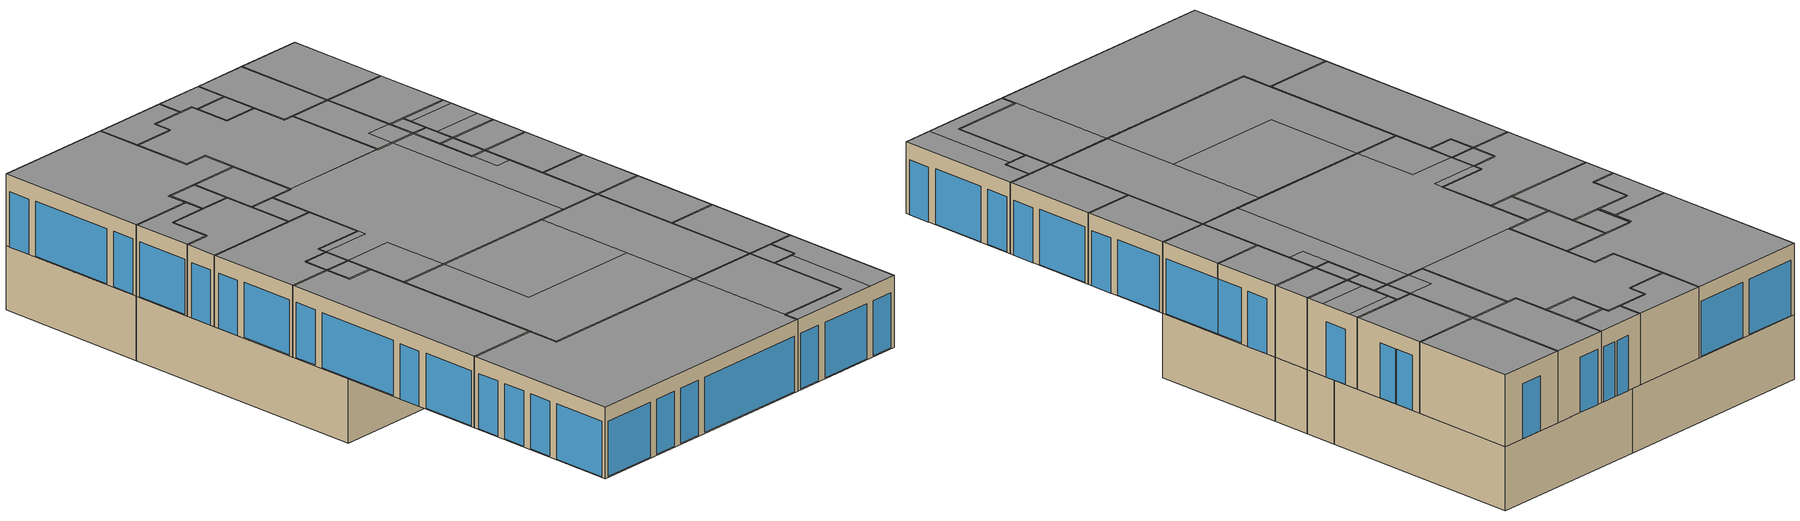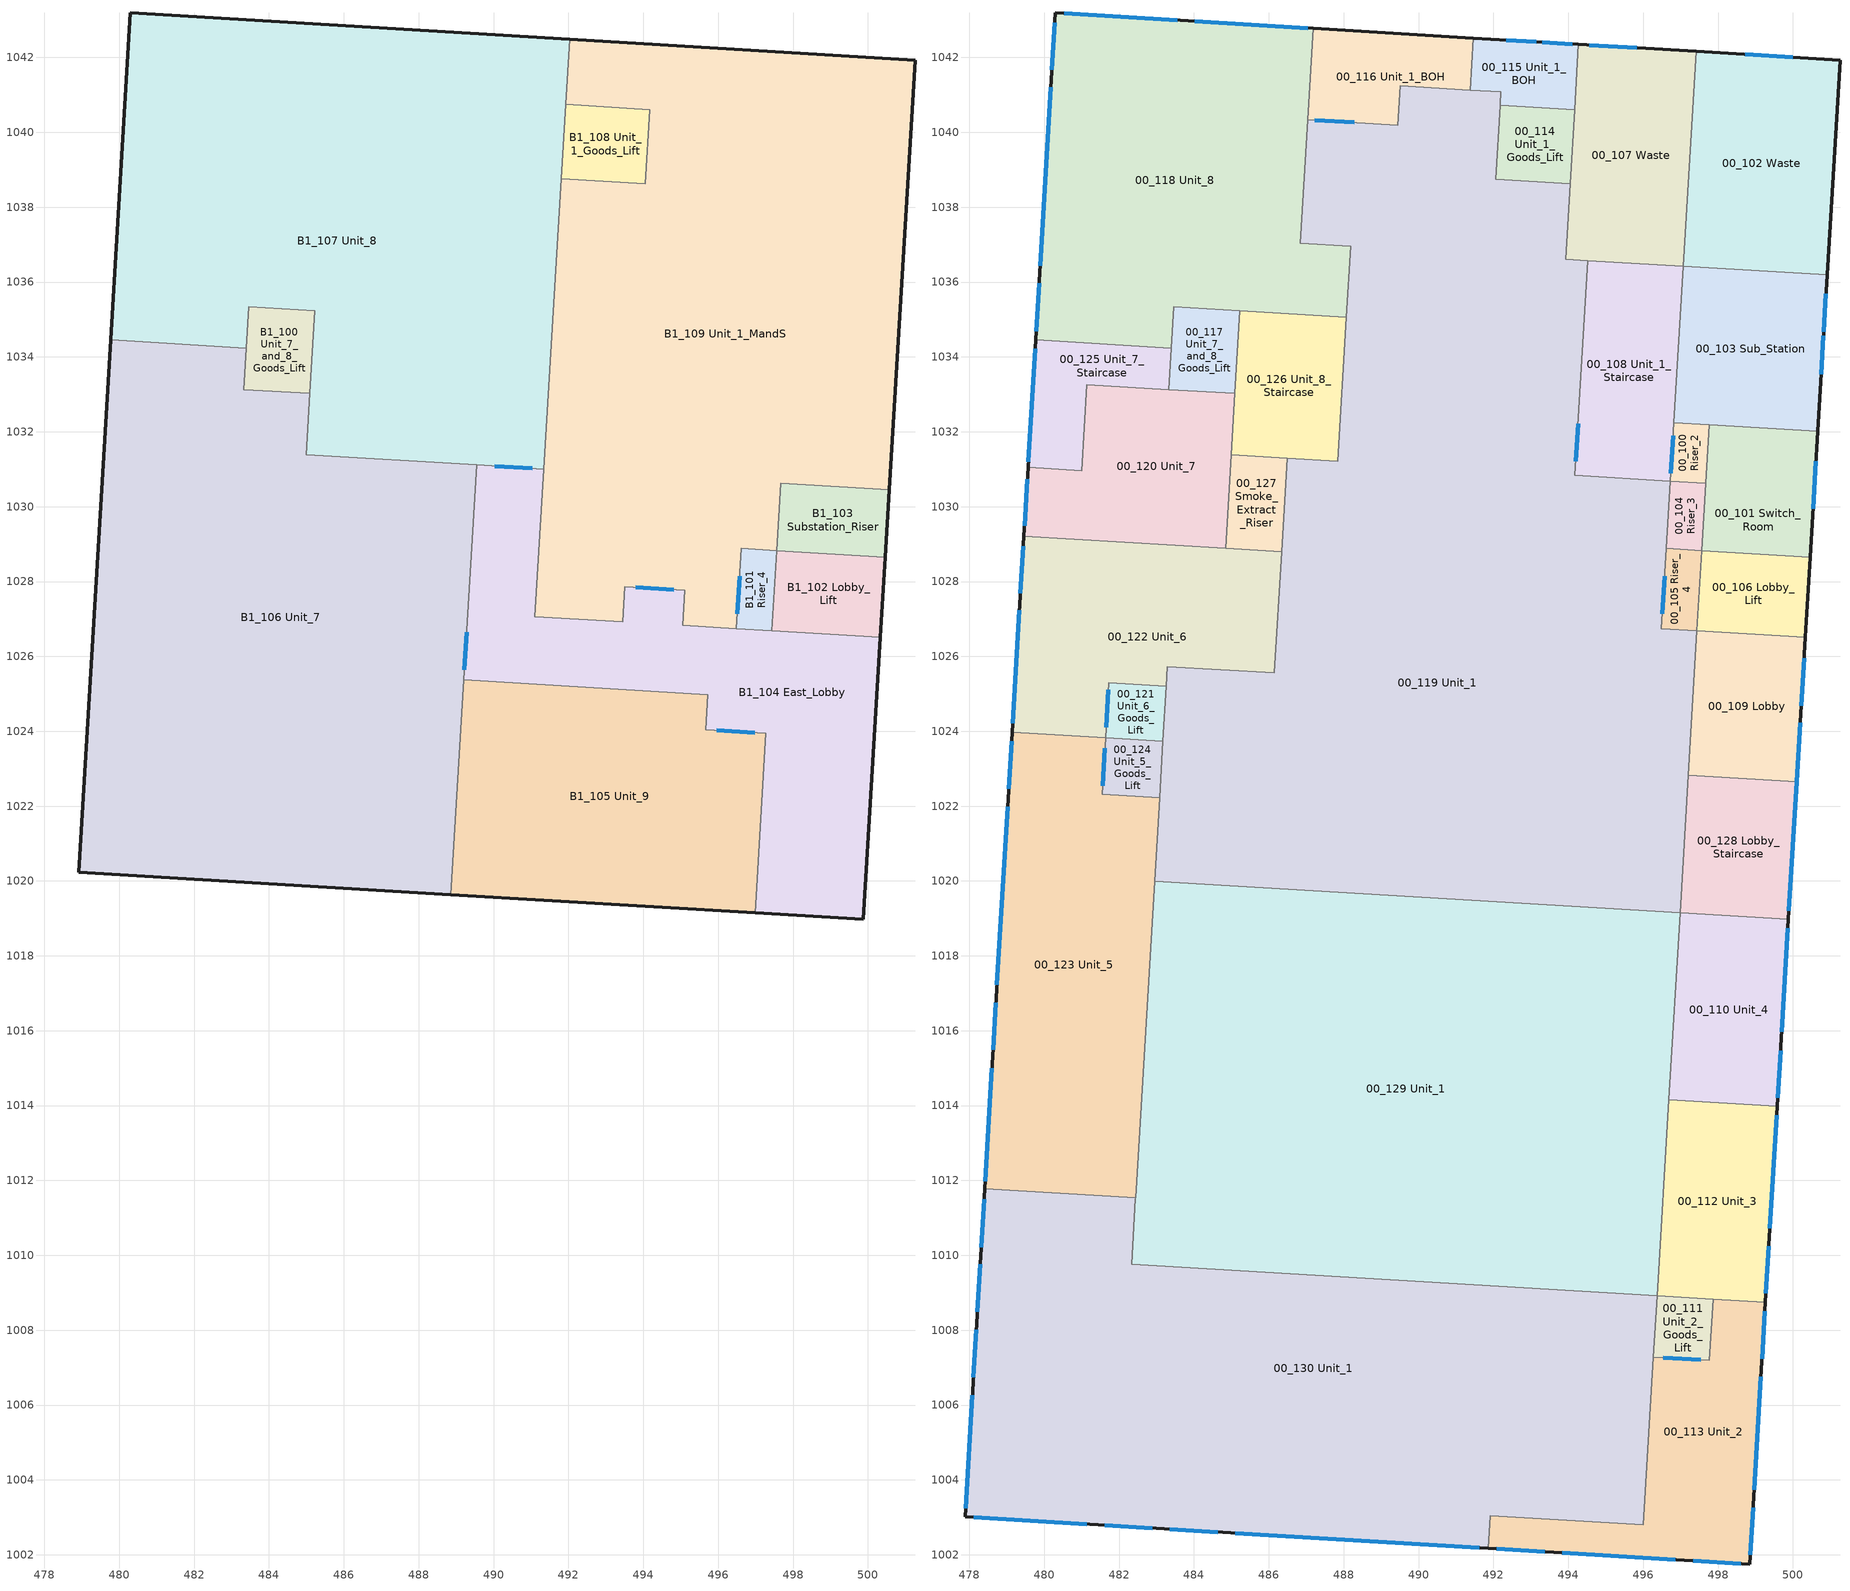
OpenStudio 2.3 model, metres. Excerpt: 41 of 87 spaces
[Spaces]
B1_109 Unit_1_MandS
 floor ground: 491.11,1027.06 491.81,1038.76 494.05,1038.63 494.17,1040.61 491.93,1040.74 492.03,1042.48 501.26,1041.93 500.57,1030.45 497.67,1030.62 497.57,1028.83 496.62,1028.88 496.49,1026.74 495.05,1026.83 495.11,1027.77 493.5,1027.86 493.44,1026.92 z15.75
 wall outside: 500.57,1030.45 501.26,1041.93 492.03,1042.48 z15.75:19.25
 wall to B1_101 Riser_4: 496.49,1026.74 496.62,1028.88 497.57,1028.83 z15.75:19.25
 wall to B1_103 Substation_Riser: 497.57,1028.83 497.67,1030.62 500.57,1030.45 z15.75:19.25
 wall to B1_104 East_Lobby: 491.34,1031.01 491.11,1027.06 493.44,1026.92 493.5,1027.86 495.11,1027.77 495.05,1026.83 496.49,1026.74 z15.75:19.25
 wall to B1_107 Unit_8: 492.03,1042.48 491.93,1040.74 / 491.81,1038.76 491.34,1031.01 z15.75:19.25
 wall to B1_108 Unit_1_Goods_Lift: 491.93,1040.74 494.17,1040.61 494.05,1038.63 491.81,1038.76 z15.75:19.25
 window inside: 496.51,1027.13 496.57,1028.14 / 493.8,1027.85 494.81,1027.79 z15.75:17.86
B1_103 Substation_Riser
 floor ground: 497.57,1028.83 497.67,1030.62 500.57,1030.45 500.46,1028.65 z15.75
 wall outside: 500.46,1028.65 500.57,1030.45 z15.75:19.25
 wall to B1_102 Lobby_Lift: 497.57,1028.83 500.46,1028.65 z15.75:19.25
B1_101 Riser_4
 floor ground: 496.49,1026.74 496.62,1028.88 497.57,1028.83 497.44,1026.68 z15.75
 wall to B1_102 Lobby_Lift: 497.44,1026.68 497.57,1028.83 z15.75:19.25
 wall to B1_104 East_Lobby: 496.49,1026.74 497.44,1026.68 z15.75:19.25
B1_102 Lobby_Lift
 floor ground: 497.44,1026.68 497.57,1028.83 500.46,1028.65 500.33,1026.51 z15.75
 wall outside: 500.33,1026.51 500.46,1028.65 z15.75:19.25
 wall to B1_104 East_Lobby: 497.44,1026.68 500.33,1026.51 z15.75:19.25
B1_104 East_Lobby
 floor ground: 489.2,1025.37 489.55,1031.11 491.34,1031.01 491.11,1027.06 493.44,1026.92 493.5,1027.86 495.11,1027.77 495.05,1026.83 500.33,1026.51 499.88,1018.97 496.98,1019.14 497.27,1023.94 495.67,1024.04 495.72,1024.98 z15.75
 wall outside: 496.98,1019.14 499.88,1018.97 500.33,1026.51 z15.75:19.25
 wall to B1_105 Unit_9: 489.2,1025.37 495.72,1024.98 495.67,1024.04 497.27,1023.94 496.98,1019.14 z15.75:19.25
 wall to B1_106 Unit_7: 489.55,1031.11 489.2,1025.37 z15.75:19.25
 wall to B1_107 Unit_8: 491.34,1031.01 489.55,1031.11 z15.75:19.25
 window inside: 495.97,1024.02 496.97,1023.96 / 489.28,1026.65 489.22,1025.64 / 491.04,1031.02 490.03,1031.08 z15.75:17.86
B1_108 Unit_1_Goods_Lift
 floor ground: 491.81,1038.76 491.93,1040.74 494.17,1040.61 494.05,1038.63 z15.75
 wall to B1_107 Unit_8: 491.93,1040.74 491.81,1038.76 z15.75:19.25
B1_107 Unit_8
 floor ground: 479.77,1034.45 480.3,1043.19 492.03,1042.48 491.34,1031.01 485,1031.39 485.23,1035.23 483.46,1035.34 483.39,1034.24 z15.75
 wall outside: 492.03,1042.48 480.3,1043.19 479.77,1034.45 z15.75:19.25
 wall to B1_100 Unit_7_and_8_Goods_Lift: 483.39,1034.24 483.46,1035.34 485.23,1035.23 485.1,1033.02 z15.75:19.25
 wall to B1_106 Unit_7: 485.1,1033.02 485,1031.39 489.55,1031.11 / 479.77,1034.45 483.39,1034.24 z15.75:19.25
B1_100 Unit_7_and_8_Goods_Lift
 floor ground: 483.32,1033.13 483.46,1035.34 485.23,1035.23 485.1,1033.02 z15.75
 wall to B1_106 Unit_7: 483.39,1034.24 483.32,1033.13 485.1,1033.02 z15.75:19.25
B1_105 Unit_9
 floor ground: 488.86,1019.63 489.2,1025.37 495.72,1024.98 495.67,1024.04 497.27,1023.94 496.98,1019.14 z15.75
 wall outside: 488.86,1019.63 496.98,1019.14 z15.75:19.25
 wall to B1_106 Unit_7: 489.2,1025.37 488.86,1019.63 z15.75:19.25
B1_106 Unit_7
 floor ground: 478.92,1020.23 479.77,1034.45 483.39,1034.24 483.32,1033.13 485.1,1033.02 485,1031.39 489.55,1031.11 488.86,1019.63 z15.75
 wall outside: 479.77,1034.45 478.92,1020.23 488.86,1019.63 z15.75:19.25
00_100 Riser_2
 floor to 01_105 Riser_1: 496.73,1030.68 496.82,1032.24 497.77,1032.19 497.67,1030.62 z23.15
 floor to B1_109 Unit_1_MandS: 496.73,1030.68 496.82,1032.24 497.77,1032.19 497.67,1030.62 z19.25
 wall to 00_101 Switch_Room: 497.67,1030.62 497.77,1032.19 z19.25:23.15
 wall to 00_103 Sub_Station: 497.77,1032.19 496.82,1032.24 z19.25:23.15
 wall to 00_104 Riser_3: 496.73,1030.68 497.67,1030.62 z19.25:23.15
 wall to 00_108 Unit_1_Staircase: 496.82,1032.24 496.73,1030.68 z19.25:23.15
 window inside: 496.8,1031.89 496.74,1030.89 z19.25:21.36
00_101 Switch_Room
 floor to 01_110 Void: 497.63,1029.88 497.73,1031.62 500.63,1031.45 500.52,1029.7 z23.15
 floor to 01_111 Void: 497.57,1028.83 497.63,1029.88 500.52,1029.7 500.46,1028.65 z23.15
 floor to 01_118 Unit_8: 497.73,1031.62 497.77,1032.19 500.66,1032.01 500.63,1031.45 z23.15
 floor to B1_103 Substation_Riser: 497.57,1028.83 497.67,1030.62 500.57,1030.45 500.46,1028.65 z19.25
 floor to B1_109 Unit_1_MandS: 497.67,1030.62 497.77,1032.19 500.66,1032.01 500.57,1030.45 z19.25
 wall outside: 500.46,1028.65 500.66,1032.01 z19.25:23.15
 wall to 00_103 Sub_Station: 500.66,1032.01 497.77,1032.19 z19.25:23.15
 wall to 00_104 Riser_3: 497.67,1030.62 497.57,1028.83 z19.25:23.15
 wall to 00_106 Lobby_Lift: 497.57,1028.83 500.46,1028.65 z19.25:23.15
 window: 500.54,1029.95 500.61,1031.21 z19.25:22.25
00_103 Sub_Station
 floor to 01_118 Unit_8: 496.82,1032.24 497.07,1036.42 500.91,1036.19 500.66,1032.01 z23.15
 floor to B1_109 Unit_1_MandS: 496.82,1032.24 497.07,1036.42 500.91,1036.19 500.66,1032.01 z19.25
 wall outside: 500.66,1032.01 500.91,1036.19 z19.25:23.15
 wall to 00_102 Waste: 500.91,1036.19 497.07,1036.42 z19.25:23.15
 wall to 00_108 Unit_1_Staircase: 497.07,1036.42 496.82,1032.24 z19.25:23.15
 window: 500.82,1034.67 500.88,1035.69 / 500.75,1033.54 500.82,1034.57 z19.25:22.25
00_104 Riser_3
 floor to 01_101 Riser_2: 496.62,1028.88 496.73,1030.68 497.67,1030.62 497.57,1028.83 z23.15
 floor to B1_109 Unit_1_MandS: 496.62,1028.88 496.73,1030.68 497.67,1030.62 497.57,1028.83 z19.25
 wall to 00_105 Riser_4: 496.62,1028.88 497.57,1028.83 z19.25:23.15
 wall to 00_119 Unit_1: 496.73,1030.68 496.62,1028.88 z19.25:23.15
00_108 Unit_1_Staircase
 floor to 01_106 Shared_Lobby_Entrance: 495.2,1030.77 495.29,1032.34 496.82,1032.24 496.73,1030.68 z23.15
 floor to 01_118 Unit_8: 494.18,1030.83 494.52,1036.57 497.07,1036.42 496.82,1032.24 495.29,1032.34 495.2,1030.77 z23.15
 floor to B1_109 Unit_1_MandS: 494.18,1030.83 494.52,1036.57 497.07,1036.42 496.73,1030.68 z19.25
 wall to 00_107 Waste: 497.07,1036.42 494.52,1036.57 z19.25:23.15
 wall to 00_119 Unit_1: 494.52,1036.57 494.18,1030.83 496.73,1030.68 z19.25:23.15
 window inside: 494.26,1032.22 494.2,1031.21 z19.25:21.36
00_106 Lobby_Lift
 floor to 01_112 Lobby_Lift: 497.44,1026.68 497.57,1028.83 500.46,1028.65 500.33,1026.51 z23.15
 floor to B1_102 Lobby_Lift: 497.44,1026.68 497.57,1028.83 500.46,1028.65 500.33,1026.51 z19.25
 wall outside: 500.33,1026.51 500.46,1028.65 z19.25:23.15
 wall to 00_105 Riser_4: 497.57,1028.83 497.44,1026.68 z19.25:23.15
 wall to 00_109 Lobby: 497.44,1026.68 500.33,1026.51 z19.25:23.15
00_102 Waste
 floor to 01_118 Unit_8: 497.07,1036.42 497.42,1042.16 501.26,1041.93 500.91,1036.19 z23.15
 floor to B1_109 Unit_1_MandS: 497.07,1036.42 497.42,1042.16 501.26,1041.93 500.91,1036.19 z19.25
 wall outside: 500.91,1036.19 501.26,1041.93 497.42,1042.16 z19.25:23.15
 wall to 00_107 Waste: 497.42,1042.16 497.07,1036.42 z19.25:23.15
 window: 500,1042.01 498.73,1042.08 z19.25:22.25
00_107 Waste
 floor to 01_118 Unit_8: 493.93,1036.61 494.27,1042.35 497.42,1042.16 497.07,1036.42 z23.15
 floor to B1_109 Unit_1_MandS: 493.93,1036.61 494.27,1042.35 497.42,1042.16 497.07,1036.42 z19.25
 wall outside: 497.42,1042.16 494.27,1042.35 z19.25:23.15
 wall to 00_114 Unit_1_Goods_Lift: 494.17,1040.61 494.05,1038.63 z19.25:23.15
 wall to 00_115 Unit_1_BOH: 494.27,1042.35 494.17,1040.61 z19.25:23.15
 wall to 00_119 Unit_1: 494.05,1038.63 493.93,1036.61 494.52,1036.57 z19.25:23.15
 window: 495.82,1042.26 494.56,1042.33 z19.25:22.25
00_105 Riser_4
 floor to 01_102 Riser_3: 496.49,1026.74 496.62,1028.88 497.57,1028.83 497.44,1026.68 z23.15
 floor to B1_101 Riser_4: 496.49,1026.74 496.62,1028.88 497.57,1028.83 497.44,1026.68 z19.25
 wall to 00_119 Unit_1: 496.62,1028.88 496.49,1026.74 497.44,1026.68 z19.25:23.15
 window inside: 496.57,1028.14 496.51,1027.13 z19.25:21.36
00_119 Unit_1
 floor to 01_104 Riser_4: 496.39,1025.04 496.49,1026.74 497.44,1026.68 497.34,1024.98 z23.15
 floor to 01_106 Shared_Lobby_Entrance: 494.51,1019.29 495.2,1030.77 496.73,1030.68 496.39,1025.04 497.34,1024.98 496.98,1019.14 z23.15
 floor to 01_108 Unit_6: 483.17,1023.73 483.26,1025.2 486.12,1025.03 486.49,1031.3 495.2,1030.77 494.51,1019.29 485.8,1019.82 486.03,1023.56 z23.15
 floor to 01_117 Unit_5: 482.95,1019.99 483.17,1023.73 486.03,1023.56 485.8,1019.82 z23.15
 floor to 01_118 Unit_8: 486.84,1037.04 487.04,1040.34 489.45,1040.19 489.51,1041.24 492.2,1041.08 492.06,1038.74 494.05,1038.63 493.93,1036.61 494.52,1036.57 494.18,1030.83 487.84,1031.21 488.19,1036.95 z23.15
 floor to 01_120 Unit_6_Double_Volume: 483.26,1025.2 483.29,1025.73 486.15,1025.56 486.12,1025.03 z23.15
 floor to B1_104 East_Lobby: 489.2,1025.37 489.55,1031.11 491.34,1031.01 491.11,1027.06 493.44,1026.92 493.5,1027.86 495.11,1027.77 495.05,1026.83 497.44,1026.68 497.27,1023.94 495.67,1024.04 495.72,1024.98 z19.25
 floor to B1_105 Unit_9: 488.86,1019.63 489.2,1025.37 495.72,1024.98 495.67,1024.04 497.27,1023.94 496.98,1019.14 z19.25
 floor to B1_106 Unit_7: 482.95,1019.99 483.29,1025.73 486.15,1025.56 486.49,1031.3 489.55,1031.11 488.86,1019.63 z19.25
 floor to B1_107 Unit_8: 486.84,1037.04 487.04,1040.34 489.45,1040.19 489.51,1041.24 491.95,1041.1 491.34,1031.01 487.84,1031.21 488.19,1036.95 z19.25
 floor to B1_108 Unit_1_Goods_Lift: 491.81,1038.76 491.93,1040.74 492.18,1040.73 492.06,1038.74 z19.25
 floor to B1_109 Unit_1_MandS: 491.93,1040.74 491.95,1041.1 492.2,1041.08 492.18,1040.73 z19.25; 491.11,1027.06 491.81,1038.76 494.05,1038.63 493.93,1036.61 494.52,1036.57 494.18,1030.83 496.73,1030.68 496.49,1026.74 495.05,1026.83 495.11,1027.77 493.5,1027.86 493.44,1026.92 z19.25
 wall to 00_109 Lobby: 497.21,1022.82 497.44,1026.68 z19.25:23.15
 wall to 00_114 Unit_1_Goods_Lift: 494.05,1038.63 492.06,1038.74 492.18,1040.73 z19.25:23.15
 wall to 00_115 Unit_1_BOH: 492.18,1040.73 492.18,1040.75 492.2,1041.08 491.37,1041.13 z19.25:23.15
 wall to 00_116 Unit_1_BOH: 491.37,1041.13 489.51,1041.24 489.45,1040.19 487.04,1040.34 z19.25:23.15
 wall to 00_118 Unit_8: 487.04,1040.34 486.84,1037.04 488.19,1036.95 488.07,1035.06 z19.25:23.15
 wall to 00_121 Unit_6_Goods_Lift: 483.26,1025.2 483.17,1023.73 z19.25:23.15
 wall to 00_122 Unit_6: 486.34,1028.8 486.15,1025.56 483.29,1025.73 483.26,1025.2 z19.25:23.15
 wall to 00_123 Unit_5: 483.08,1022.23 482.95,1019.99 z19.25:23.15
 wall to 00_124 Unit_5_Goods_Lift: 483.17,1023.73 483.08,1022.23 z19.25:23.15
 wall to 00_126 Unit_8_Staircase: 488.07,1035.06 487.84,1031.21 486.49,1031.3 z19.25:23.15
 wall to 00_127 Smoke_Extract_Riser: 486.49,1031.3 486.34,1028.8 z19.25:23.15
 wall to 00_128 Lobby_Staircase: 496.98,1019.14 497.21,1022.82 z19.25:23.15
 wall to 00_129 Unit_1: 482.95,1019.99 496.98,1019.14 z19.25:23.15
 window inside: 488.28,1040.26 487.23,1040.33 z19.25:21.36
00_109 Lobby
 floor to 01_113 Lobby: 497.21,1022.82 497.44,1026.68 500.33,1026.51 500.1,1022.65 z23.15
 floor to B1_104 East_Lobby: 497.21,1022.82 497.44,1026.68 500.33,1026.51 500.1,1022.65 z19.25
 wall outside: 500.1,1022.65 500.33,1026.51 z19.25:23.15
 wall to 00_128 Lobby_Staircase: 497.21,1022.82 500.1,1022.65 z19.25:23.15
 window: 500.22,1024.68 500.3,1025.94 z19.25:22.25; 500.1,1022.65 500.19,1024.22 z19.3:22.3
00_114 Unit_1_Goods_Lift
 floor to 01_118 Unit_8: 492.06,1038.74 492.18,1040.73 494.17,1040.61 494.05,1038.63 z23.15
 floor to B1_108 Unit_1_Goods_Lift: 492.06,1038.74 492.18,1040.73 494.17,1040.61 494.05,1038.63 z19.25
 wall to 00_115 Unit_1_BOH: 494.17,1040.61 492.18,1040.73 z19.25:23.15
00_115 Unit_1_BOH
 floor to 01_118 Unit_8: 491.37,1041.13 491.46,1042.52 494.27,1042.35 494.17,1040.61 492.18,1040.73 492.2,1041.08 z23.15
 floor to B1_107 Unit_8: 491.37,1041.13 491.46,1042.52 492.03,1042.48 491.95,1041.1 z19.25
 floor to B1_109 Unit_1_MandS: 491.95,1041.1 492.03,1042.48 494.27,1042.35 494.17,1040.61 492.18,1040.73 492.2,1041.08 z19.25
 wall outside: 494.27,1042.35 491.46,1042.52 z19.25:23.15
 wall to 00_116 Unit_1_BOH: 491.46,1042.52 491.37,1041.13 z19.25:23.15
 window: 494.11,1042.36 493.31,1042.41 / 493.14,1042.42 492.34,1042.46 z19.25:22.25
00_128 Lobby_Staircase
 floor to 01_114 Lobby_Staircase: 496.98,1019.14 497.21,1022.82 500.1,1022.65 499.88,1018.97 z23.15
 floor to B1_104 East_Lobby: 496.98,1019.14 497.21,1022.82 500.1,1022.65 499.88,1018.97 z19.25
 wall outside: 499.88,1018.97 500.1,1022.65 z19.25:23.15
 wall to 00_110 Unit_4: 496.98,1019.14 499.88,1018.97 z19.25:23.15
 window: 499.89,1019.21 500.1,1022.65 z19.3:22.3
00_110 Unit_4
 floor outside: 496.68,1014.15 496.98,1019.14 499.88,1018.97 499.58,1013.98 z19.25
 floor to 01_116 Unit_9: 496.68,1014.15 496.98,1019.14 499.88,1018.97 499.58,1013.98 z23.15
 wall outside: 499.58,1013.98 499.88,1018.97 z19.25:23.15
 wall to 00_112 Unit_3: 496.68,1014.15 499.58,1013.98 z19.25:23.15
 wall to 00_129 Unit_1: 496.98,1019.14 496.68,1014.15 z19.25:23.15
 window: 499.59,1014.21 499.67,1015.47 z19.25:22.25; 499.7,1015.97 499.87,1018.74 z19.3:22.3
00_112 Unit_3
 floor outside: 496.37,1008.91 496.68,1014.15 499.58,1013.98 499.26,1008.74 z19.25
 floor to 01_116 Unit_9: 496.37,1008.91 496.68,1014.15 499.58,1013.98 499.26,1008.74 z23.15
 wall outside: 499.26,1008.74 499.58,1013.98 z19.25:23.15
 wall to 00_111 Unit_2_Goods_Lift: 496.37,1008.91 497.87,1008.82 z19.25:23.15
 wall to 00_113 Unit_2: 497.87,1008.82 499.26,1008.74 z19.25:23.15
 wall to 00_129 Unit_1: 496.68,1014.15 496.37,1008.91 z19.25:23.15
 window: 499.28,1008.98 499.36,1010.25 z19.25:22.25; 499.38,1010.73 499.57,1013.75 z19.3:22.3
00_129 Unit_1
 floor outside: 482.33,1009.76 482.95,1019.99 496.98,1019.14 496.37,1008.91 z19.25
 floor to 01_108 Unit_6: 485.46,1014.08 485.8,1019.82 492.89,1019.39 492.55,1013.65 z23.15
 floor to 01_116 Unit_9: 492.28,1009.16 492.89,1019.39 496.98,1019.14 496.37,1008.91 z23.15
 floor to 01_117 Unit_5: 482.33,1009.76 482.95,1019.99 485.8,1019.82 485.46,1014.08 492.55,1013.65 492.28,1009.16 z23.15
 wall to 00_123 Unit_5: 482.95,1019.99 482.44,1011.53 z19.25:23.15
 wall to 00_130 Unit_1: 482.44,1011.53 482.44,1011.51 482.33,1009.76 496.37,1008.91 z19.25:23.15
00_111 Unit_2_Goods_Lift
 floor outside: 496.27,1007.28 496.37,1008.91 497.87,1008.82 497.77,1007.19 z19.25
 floor to 01_103 Unit_9_Goods_Lift: 496.27,1007.28 496.37,1008.91 497.87,1008.82 497.77,1007.19 z23.15
 wall to 00_113 Unit_2: 496.27,1007.28 497.77,1007.19 497.87,1008.82 z19.25:23.15
 wall to 00_130 Unit_1: 496.37,1008.91 496.27,1007.28 z19.25:23.15
 window inside: 496.54,1007.26 497.53,1007.21 z19.25:21.36
00_113 Unit_2
 floor outside: 491.86,1002.17 491.91,1003.04 496,1002.8 496.27,1007.28 497.77,1007.19 497.87,1008.82 499.26,1008.74 498.85,1001.75 z19.25
 floor to 01_115 Unit_9_Staircase: 497.15,1001.85 497.47,1007.21 497.77,1007.19 497.87,1008.82 499.26,1008.74 498.85,1001.75 z23.15
 floor to 01_116 Unit_9: 491.86,1002.17 491.91,1003.04 496,1002.8 496.27,1007.28 497.47,1007.21 497.15,1001.85 z23.15
 wall outside: 491.86,1002.17 498.85,1001.75 499.26,1008.74 z19.25:23.15
 wall to 00_130 Unit_1: 496.27,1007.28 496,1002.8 491.91,1003.04 491.86,1002.17 z19.25:23.15
 window: 498.86,1002 498.94,1003.26 z19.25:22.25; 499.17,1007.23 499.25,1008.5 / 498.96,1003.74 499.15,1006.76 / 497.33,1001.84 498.61,1001.77 / 493.84,1002.05 496.86,1001.87 / 492.09,1002.16 493.37,1002.08 z19.3:22.3
00_130 Unit_1
 floor outside: 477.88,1003.01 478.41,1011.78 482.44,1011.53 482.33,1009.76 496.37,1008.91 496,1002.8 491.91,1003.04 491.86,1002.17 z19.25
 floor to 01_116 Unit_9: 491.91,1003.04 492.28,1009.16 496.37,1008.91 496,1002.8 z23.15
 floor to 01_117 Unit_5: 477.88,1003.01 478.41,1011.78 482.44,1011.53 482.33,1009.76 492.28,1009.16 491.86,1002.17 z23.15
 wall outside: 478.41,1011.78 477.88,1003.01 491.86,1002.17 z19.25:23.15
 wall to 00_123 Unit_5: 482.44,1011.53 478.41,1011.78 z19.25:23.15
 window: 485.11,1002.58 491.62,1002.19 / 483.36,1002.68 484.63,1002.61 / 481.61,1002.79 482.89,1002.71 / 478.12,1003 481.14,1002.82 / 478.08,1006.26 477.9,1003.25 / 478.18,1008.02 478.11,1006.74 / 478.29,1009.76 478.21,1008.49 / 478.39,1011.49 478.32,1010.22 z19.3:22.3
00_116 Unit_1_BOH
 floor to 01_118 Unit_8: 487.04,1040.34 487.18,1042.78 491.46,1042.52 491.37,1041.13 489.51,1041.24 489.45,1040.19 z23.15
 floor to B1_107 Unit_8: 487.04,1040.34 487.18,1042.78 491.46,1042.52 491.37,1041.13 489.51,1041.24 489.45,1040.19 z19.25
 wall outside: 491.46,1042.52 487.18,1042.78 z19.25:23.15
 wall to 00_118 Unit_8: 487.18,1042.78 487.04,1040.34 z19.25:23.15
00_118 Unit_8
 floor to 01_100 Unit_7_and_8_Goods_Lift: 483.3,1034.24 483.37,1035.35 483.46,1035.34 483.39,1034.24 z23.15
 floor to 01_118 Unit_8: 479.77,1034.45 480.3,1043.19 487.18,1042.78 486.84,1037.04 488.19,1036.95 488.07,1035.06 483.37,1035.35 483.3,1034.24 z23.15
 floor to B1_107 Unit_8: 479.77,1034.45 480.3,1043.19 487.18,1042.78 486.84,1037.04 488.19,1036.95 488.07,1035.06 483.46,1035.34 483.39,1034.24 z19.25
 wall outside: 487.18,1042.78 480.3,1043.19 479.77,1034.45 z19.25:23.15
 wall to 00_117 Unit_7_and_8_Goods_Lift: 483.39,1034.24 483.46,1035.34 485.23,1035.23 z19.25:23.15
 wall to 00_125 Unit_7_Staircase: 479.77,1034.45 483.39,1034.24 z19.25:23.15
 wall to 00_126 Unit_8_Staircase: 485.23,1035.23 488.07,1035.06 z19.25:23.15
 window: 480.28,1042.92 480.2,1041.68 z19.25:22.25; 479.86,1035.96 479.79,1034.69 / 480.18,1041.2 479.89,1036.44 / 483.55,1042.99 480.54,1043.17 / 487.04,1042.78 484.02,1042.96 z19.3:22.3
00_117 Unit_7_and_8_Goods_Lift
 floor to 01_100 Unit_7_and_8_Goods_Lift: 483.32,1033.13 483.46,1035.34 485.23,1035.23 485.1,1033.02 z23.15
 floor to B1_100 Unit_7_and_8_Goods_Lift: 483.32,1033.13 483.46,1035.34 485.23,1035.23 485.1,1033.02 z19.25
 wall to 00_120 Unit_7: 483.32,1033.13 485.1,1033.02 z19.25:23.15
 wall to 00_125 Unit_7_Staircase: 483.39,1034.24 483.32,1033.13 z19.25:23.15
 wall to 00_126 Unit_8_Staircase: 485.1,1033.02 485.23,1035.23 z19.25:23.15
00_120 Unit_7
 floor to 01_119 Unit_7_Double_Volume: 479.46,1029.21 479.57,1031.05 481,1030.96 481.14,1033.26 485.1,1033.02 484.85,1028.89 z23.15
 floor to B1_106 Unit_7: 479.46,1029.21 479.57,1031.05 481,1030.96 481.14,1033.26 485.1,1033.02 484.85,1028.89 z19.25
 wall outside: 479.57,1031.05 479.46,1029.21 z19.25:23.15
 wall to 00_122 Unit_6: 479.46,1029.21 484.85,1028.89 z19.25:23.15
 wall to 00_125 Unit_7_Staircase: 483.32,1033.13 481.14,1033.26 481,1030.96 479.57,1031.05 z19.25:23.15
 wall to 00_126 Unit_8_Staircase: 485,1031.39 485.1,1033.02 z19.25:23.15
 wall to 00_127 Smoke_Extract_Riser: 484.85,1028.89 485,1031.39 z19.25:23.15
 window: 479.55,1030.74 479.47,1029.49 z19.25:22.25
00_125 Unit_7_Staircase
 floor to 01_100 Unit_7_and_8_Goods_Lift: 483.23,1033.13 483.3,1034.24 483.39,1034.24 483.32,1033.13 z23.15
 floor to 01_119 Unit_7_Double_Volume: 479.57,1031.05 479.77,1034.45 483.3,1034.24 483.23,1033.13 481.14,1033.26 481,1030.96 z23.15
 floor to B1_106 Unit_7: 479.57,1031.05 479.77,1034.45 483.39,1034.24 483.32,1033.13 481.14,1033.26 481,1030.96 z19.25
 wall outside: 479.77,1034.45 479.57,1031.05 z19.25:23.15
 window: 479.76,1034.22 479.58,1031.2 z19.3:22.3
00_126 Unit_8_Staircase
 floor to 01_109 Unit_8_Staircase: 485,1031.39 485.23,1035.23 488.07,1035.06 487.84,1031.21 z23.15
 floor to B1_107 Unit_8: 485,1031.39 485.23,1035.23 488.07,1035.06 487.84,1031.21 z19.25
 wall to 00_127 Smoke_Extract_Riser: 485,1031.39 486.49,1031.3 z19.25:23.15
00_121 Unit_6_Goods_Lift
 floor to 01_121 Unit_6_Goods_Lift: 481.64,1023.82 481.73,1025.3 483.26,1025.2 483.17,1023.73 z23.15
 floor to B1_106 Unit_7: 481.64,1023.82 481.73,1025.3 483.26,1025.2 483.17,1023.73 z19.25
 wall to 00_122 Unit_6: 483.26,1025.2 481.73,1025.3 481.64,1023.82 z19.25:23.15
 wall to 00_124 Unit_5_Goods_Lift: 481.64,1023.82 483.17,1023.73 z19.25:23.15
 window inside: 481.71,1025.1 481.65,1024.1 z19.25:21.36
00_122 Unit_6
 floor to 01_120 Unit_6_Double_Volume: 479.14,1023.97 479.46,1029.21 486.34,1028.8 486.15,1025.56 483.29,1025.73 483.26,1025.2 481.73,1025.3 481.64,1023.82 z23.15
 floor to B1_106 Unit_7: 479.14,1023.97 479.46,1029.21 486.34,1028.8 486.15,1025.56 483.29,1025.73 483.26,1025.2 481.73,1025.3 481.64,1023.82 z19.25
 wall outside: 479.46,1029.21 479.14,1023.97 z19.25:23.15
 wall to 00_123 Unit_5: 479.14,1023.97 481.64,1023.82 z19.25:23.15
 wall to 00_127 Smoke_Extract_Riser: 486.34,1028.8 484.85,1028.89 z19.25:23.15
 window: 479.44,1028.94 479.37,1027.69 z19.25:22.25; 479.34,1027.23 479.16,1024.21 z19.3:22.3
00_123 Unit_5
 floor outside: 478.41,1011.78 478.92,1020.23 482.95,1019.99 482.44,1011.53 z19.25
 floor to 01_123 Unit_5_Double_Volume: 478.41,1011.78 479.14,1023.97 481.64,1023.82 481.55,1022.32 483.08,1022.23 482.44,1011.53 z23.15
 floor to B1_106 Unit_7: 478.92,1020.23 479.14,1023.97 481.64,1023.82 481.55,1022.32 483.08,1022.23 482.95,1019.99 z19.25
 wall outside: 479.14,1023.97 478.41,1011.78 z19.25:23.15
 wall to 00_124 Unit_5_Goods_Lift: 483.08,1022.23 481.55,1022.32 481.64,1023.82 z19.25:23.15
 window: 478.71,1016.74 478.63,1015.5 z19.25:22.25; 478.6,1015 478.42,1011.98 / 479.02,1021.99 478.74,1017.22 / 479.13,1023.74 479.05,1022.47 z19.3:22.3
 window inside: 481.56,1022.54 481.62,1023.54 z19.25:21.36
00_124 Unit_5_Goods_Lift
 floor to 01_122 Unit_5_Goods_Lift: 481.55,1022.32 481.64,1023.82 483.17,1023.73 483.08,1022.23 z23.15
 floor to B1_106 Unit_7: 481.55,1022.32 481.64,1023.82 483.17,1023.73 483.08,1022.23 z19.25
00_127 Smoke_Extract_Riser
 floor to 01_107 Smoke_Extract_Riser: 484.85,1028.89 485,1031.39 486.49,1031.3 486.34,1028.8 z23.15
 floor to B1_106 Unit_7: 484.85,1028.89 485,1031.39 486.49,1031.3 486.34,1028.8 z19.25
[Building]
bldg-1
[Site]
SAN_FRANCISCO: Latitude {deg}=37.62; Longitude {deg}=-122.38; Time Zone {hr}=-8; Elevation {m}=5
[ClimateZones]
Climate Zone Institution Name 2=CEC; Climate Zone Document Name 2=California Climate Zone Descriptions; Climate Zone Document Year 2=1995
[ThermalZone]
Default: Use Ideal Air Loads=No
[Sizing:Zone]
Default: Zone Cooling Design Supply Air Temperature Input Method=SupplyAirTemperature; Zone Cooling Design Supply Air Temperature {C}=14; Zone Cooling Design Supply Air Temperature Difference {deltaC}=11.11; Zone Heating Design Supply Air Temperature Input Method=SupplyAirTemperature; Zone Heating Design Supply Air Temperature {C}=40; Zone Heating Design Supply Air Temperature Difference {deltaC}=11.11; Zone Cooling Design Supply Air Humidity Ratio {kg-H2O/kg-air}=0.0085; Zone Heating Design Supply Air Humidity Ratio {kg-H2O/kg-air}=0.008; Cooling Design Air Flow Method=DesignDay; Heating Design Air Flow Method=DesignDay; Account for Dedicated Outdoor Air System=No; Dedicated Outdoor Air System Control Strategy=NeutralSupplyAir; Dedicated Outdoor Air Low Setpoint Temperature for Design {C}=autosize; Dedicated Outdoor Air High Setpoint Temperature for Design {C}=autosize
[BuildingStory]
Level 00; Level B1
[Space] Thermal Zone=Default
Name | Building Story
00_100 Riser_2; 00_101 Switch_Room; 00_102 Waste; 00_103 Sub_Station; 00_104 Riser_3; 00_105 Riser_4; 00_106 Lobby_Lift; 00_107 Waste; 00_108 Unit_1_Staircase; 00_109 Lobby; 00_110 Unit_4; 00_111 Unit_2_Goods_Lift; 00_112 Unit_3; 00_113 Unit_2; 00_114 Unit_1_Goods_Lift; 00_115 Unit_1_BOH; 00_116 Unit_1_BOH; 00_117 Unit_7_and_8_Goods_Lift; 00_118 Unit_8; 00_119 Unit_1; 00_120 Unit_7; 00_121 Unit_6_Goods_Lift; 00_122 Unit_6; 00_123 Unit_5; 00_124 Unit_5_Goods_Lift; 00_125 Unit_7_Staircase; 00_126 Unit_8_Staircase; 00_127 Smoke_Extract_Riser; 00_128 Lobby_Staircase; 00_129 Unit_1; 00_130 Unit_1 | Level 00
B1_100 Unit_7_and_8_Goods_Lift; B1_101 Riser_4; B1_102 Lobby_Lift; B1_103 Substation_Riser; B1_104 East_Lobby; B1_105 Unit_9; B1_106 Unit_7; B1_107 Unit_8; B1_108 Unit_1_Goods_Lift; B1_109 Unit_1_MandS | Level B1
